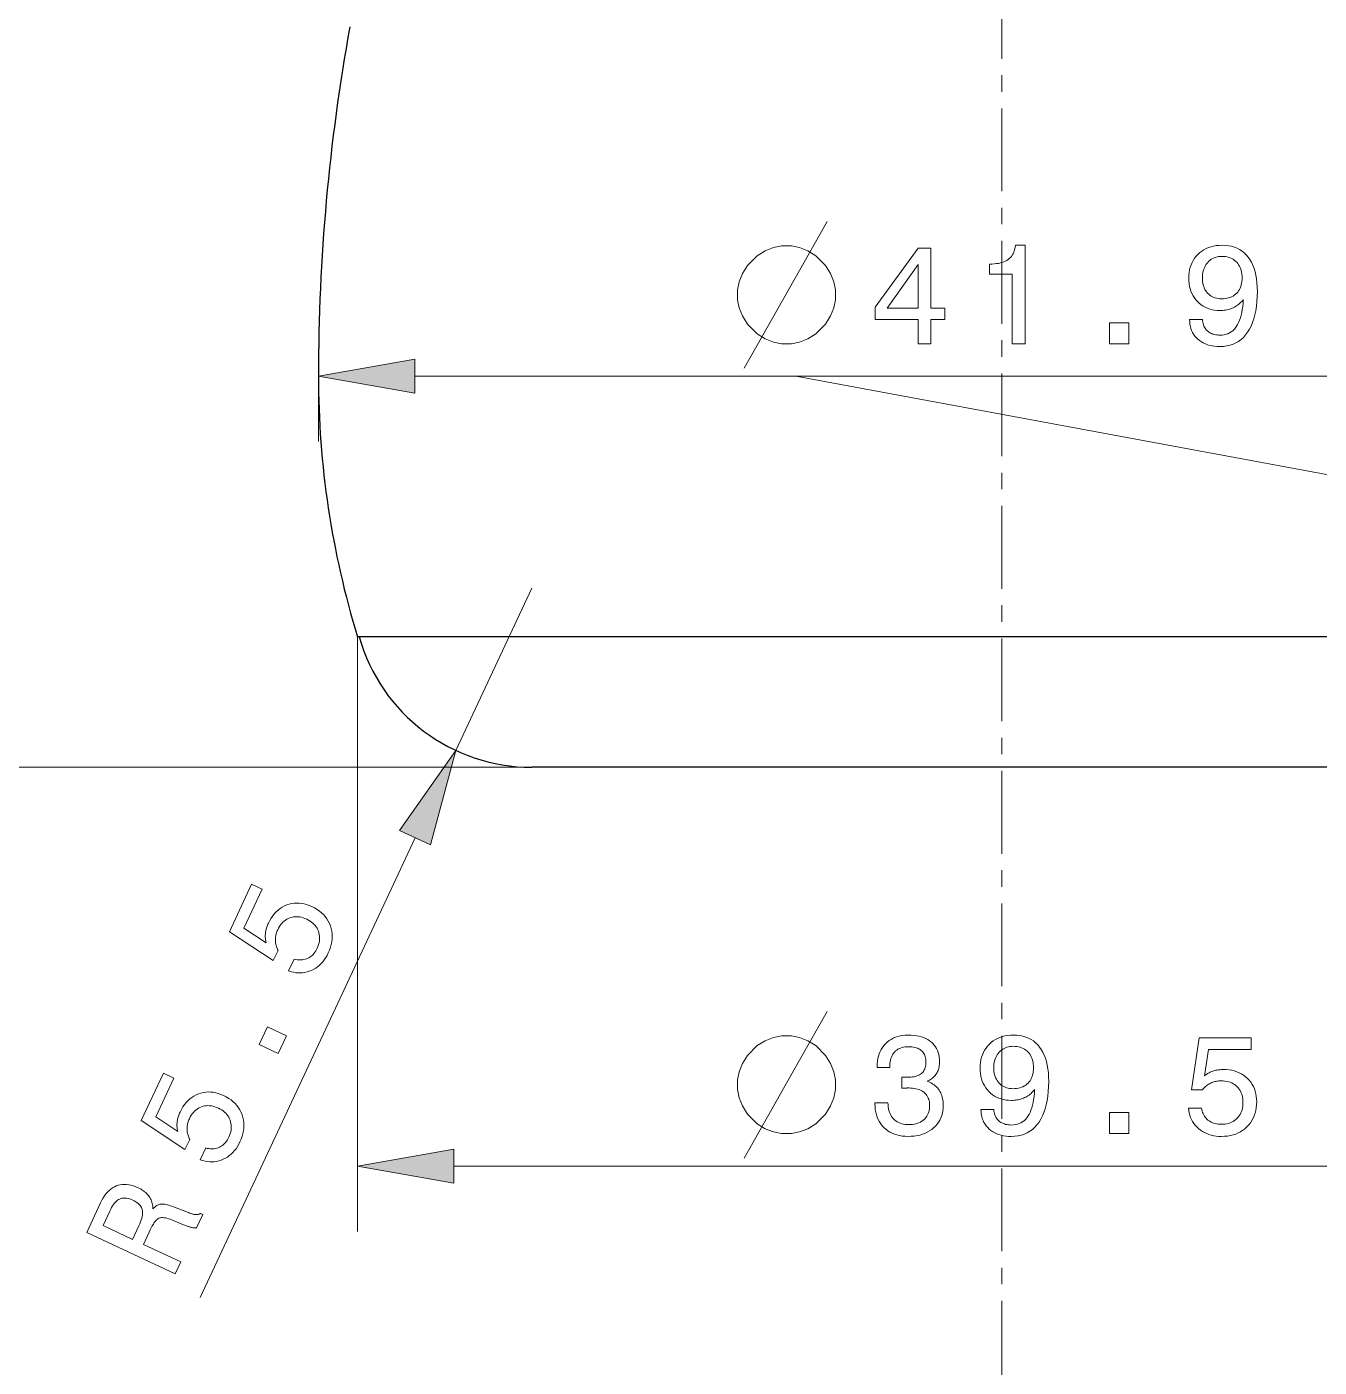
# Model space of a CAD drawing. Header units: millimetres. Extents: x 5 to 286, y 5 to 409.
# Drawn here: x 80.57 to 120.2, y 85.51 to 126.62 of the extents above; entities that cross this region are included whole.
import ezdxf

# ---------------------------------------------------------------- set-up
doc = ezdxf.new("R2010")
doc.units = ezdxf.units.MM
doc.header["$LTSCALE"] = 0.2
doc.linetypes.add('CENTERX2', pattern=[20.32, 12.7, -2.54, 2.54, -2.54])
doc.layers.add('CENTERLINE', color=4, linetype='CENTERX2')
doc.layers.add('DIMENSIONS', color=2, linetype='Continuous')
doc.layers.add('OUTLINE', color=7, linetype='Continuous', lineweight=25)

msp = doc.modelspace()

# ---------------------------------------------------------------- linework, layer by layer
at = {"layer": 'CENTERLINE', "lineweight": 13}
msp.add_line((110.464, 351.702), (110.464, 69.666), dxfattribs=at)
at = {"layer": 'DIMENSIONS', "lineweight": 13, "ltscale": 0.050157}
msp.add_line((89.514, 115.907), (89.514, 113.9), dxfattribs=at)
at = {"layer": 'DIMENSIONS', "lineweight": 13}
for p, q in [((92.468, 115.9), (128.459, 115.9)), ((104.147, 115.907), (130.958, 110.94)), ((96.055, 103.907), (63.463, 103.907)), ((93.668, 91.672), (127.259, 91.672))]:
    msp.add_line(p, q, dxfattribs=at)
at = {"layer": 'DIMENSIONS', "lineweight": 13, "ltscale": 0.1375}
msp.add_line((96.055, 109.407), (93.727, 104.424), dxfattribs=at)
at = {"layer": 'DIMENSIONS', "lineweight": 13, "ltscale": 0.455856}
msp.add_line((90.714, 107.907), (90.714, 89.672), dxfattribs=at)
at = {"layer": 'DIMENSIONS', "lineweight": 13, "ltscale": 0.389155}
msp.add_line((92.476, 101.747), (85.886, 87.645), dxfattribs=at)
at = {"layer": 'DIMENSIONS', "lineweight": 13}
for points in [[(102.565, 116.15), (104.265, 119.15), (105.115, 120.65)], [(102.565, 91.922), (104.265, 94.922), (105.115, 96.422)]]:
    msp.add_lwpolyline(points, dxfattribs=at)
for points in [[(104.015, 119.9), (103.715, 119.9), (103.465, 119.85), (103.215, 119.75), (102.965, 119.6), (102.665, 119.3), (102.515, 119.05), (102.415, 118.8), (102.365, 118.55), (102.365, 118.25), (102.415, 118), (102.515, 117.75), (102.665, 117.5), (102.965, 117.2), (103.215, 117.05), (103.465, 116.95), (103.715, 116.9), (104.015, 116.9), (104.265, 116.95), (104.515, 117.05), (104.765, 117.2), (105.065, 117.5), (105.215, 117.75), (105.315, 118), (105.365, 118.25), (105.365, 118.55), (105.315, 118.8), (105.215, 119.05), (105.065, 119.3), (104.765, 119.6), (104.515, 119.75), (104.265, 119.85)], [(107.902, 116.9), (107.902, 117.642), (106.584, 117.642), (106.584, 118.022), (107.898, 119.833), (108.29, 119.833), (108.29, 117.988), (108.718, 117.988), (108.718, 117.642), (108.29, 117.642), (108.29, 116.9)], [(110.786, 116.9), (110.786, 119.034), (110.086, 119.034), (110.086, 119.34), (110.161, 119.342), (110.232, 119.347), (110.3, 119.355), (110.363, 119.365), (110.422, 119.378), (110.478, 119.394), (110.529, 119.412), (110.576, 119.433), (110.62, 119.456), (110.659, 119.482), (110.695, 119.511), (110.728, 119.543), (110.759, 119.578), (110.786, 119.617), (110.81, 119.659), (110.831, 119.705), (110.849, 119.753), (110.864, 119.805), (110.876, 119.861), (110.885, 119.919), (111.178, 119.919), (111.178, 116.9)], [(116.223, 117.642), (116.619, 117.642), (116.623, 117.598), (116.629, 117.556), (116.638, 117.516), (116.649, 117.478), (116.663, 117.442), (116.679, 117.407), (116.699, 117.375), (116.721, 117.345), (116.745, 117.317), (116.772, 117.29), (116.802, 117.266), (116.833, 117.245), (116.867, 117.226), (116.902, 117.209), (116.94, 117.196), (116.98, 117.184), (117.022, 117.175), (117.065, 117.169), (117.111, 117.165), (117.159, 117.164), (117.223, 117.167), (117.284, 117.175), (117.343, 117.188), (117.398, 117.207), (117.449, 117.231), (117.498, 117.261), (117.544, 117.296), (117.587, 117.336), (117.626, 117.382), (117.663, 117.433), (117.696, 117.489), (117.727, 117.551), (117.755, 117.619), (117.78, 117.693), (117.802, 117.772), (117.821, 117.857), (117.837, 117.947), (117.85, 118.043), (117.86, 118.145), (117.867, 118.252), (117.842, 118.22), (117.815, 118.189), (117.787, 118.16), (117.757, 118.133), (117.727, 118.107), (117.696, 118.083), (117.663, 118.061), (117.63, 118.04), (117.595, 118.021), (117.56, 118.003), (117.523, 117.987), (117.485, 117.973), (117.447, 117.96), (117.408, 117.949), (117.368, 117.94), (117.327, 117.932), (117.285, 117.926), (117.243, 117.922), (117.199, 117.919), (117.155, 117.919), (117.071, 117.921), (116.991, 117.93), (116.914, 117.943), (116.84, 117.962), (116.769, 117.987), (116.701, 118.017), (116.637, 118.052), (116.576, 118.093), (116.518, 118.14), (116.463, 118.192), (116.413, 118.248), (116.368, 118.308), (116.328, 118.371), (116.293, 118.438), (116.264, 118.508), (116.24, 118.582), (116.222, 118.659), (116.208, 118.74), (116.2, 118.824), (116.198, 118.912), (116.201, 119), (116.209, 119.084), (116.223, 119.166), (116.243, 119.244), (116.268, 119.318), (116.299, 119.389), (116.336, 119.457), (116.378, 119.521), (116.426, 119.582), (116.479, 119.64), (116.537, 119.693), (116.599, 119.741), (116.664, 119.782), (116.732, 119.819), (116.804, 119.85), (116.879, 119.875), (116.958, 119.894), (117.041, 119.908), (117.127, 119.917), (117.216, 119.919), (117.319, 119.916), (117.416, 119.905), (117.509, 119.887), (117.597, 119.861), (117.68, 119.828), (117.757, 119.788), (117.831, 119.741), (117.899, 119.686), (117.962, 119.624), (118.02, 119.555), (118.073, 119.478), (118.121, 119.396), (118.163, 119.307), (118.199, 119.211), (118.23, 119.109), (118.255, 119.001), (118.274, 118.886), (118.288, 118.765), (118.297, 118.637), (118.3, 118.503), (118.297, 118.344), (118.288, 118.193), (118.273, 118.049), (118.252, 117.913), (118.225, 117.784), (118.193, 117.663), (118.154, 117.549), (118.109, 117.443), (118.059, 117.344), (118.002, 117.252), (117.94, 117.169), (117.873, 117.095), (117.801, 117.029), (117.724, 116.972), (117.642, 116.924), (117.555, 116.884), (117.462, 116.853), (117.365, 116.831), (117.262, 116.818), (117.155, 116.814), (117.071, 116.816), (116.991, 116.823), (116.915, 116.834), (116.842, 116.85), (116.772, 116.87), (116.706, 116.895), (116.643, 116.924), (116.584, 116.958), (116.528, 116.997), (116.476, 117.04), (116.428, 117.086), (116.385, 117.136), (116.347, 117.189), (116.314, 117.244), (116.286, 117.303), (116.263, 117.365), (116.246, 117.43), (116.233, 117.498), (116.226, 117.569)], [(106.947, 117.988), (107.902, 117.988), (107.902, 119.331)], [(116.615, 118.916), (116.617, 118.859), (116.622, 118.804), (116.63, 118.752), (116.641, 118.702), (116.655, 118.654), (116.673, 118.609), (116.694, 118.566), (116.718, 118.525), (116.746, 118.487), (116.776, 118.451), (116.81, 118.418), (116.845, 118.388), (116.883, 118.362), (116.922, 118.34), (116.964, 118.321), (117.008, 118.305), (117.053, 118.293), (117.101, 118.284), (117.151, 118.279), (117.203, 118.277), (117.261, 118.279), (117.316, 118.284), (117.369, 118.293), (117.419, 118.305), (117.467, 118.32), (117.512, 118.339), (117.554, 118.361), (117.594, 118.387), (117.631, 118.416), (117.666, 118.449), (117.698, 118.485), (117.726, 118.523), (117.752, 118.563), (117.773, 118.607), (117.792, 118.653), (117.807, 118.701), (117.819, 118.752), (117.827, 118.805), (117.832, 118.861), (117.834, 118.92), (117.832, 118.979), (117.827, 119.036), (117.819, 119.09), (117.807, 119.141), (117.792, 119.191), (117.773, 119.237), (117.752, 119.282), (117.726, 119.323), (117.698, 119.363), (117.666, 119.4), (117.631, 119.434), (117.594, 119.464), (117.555, 119.491), (117.514, 119.514), (117.47, 119.533), (117.424, 119.549), (117.375, 119.562), (117.324, 119.571), (117.271, 119.576), (117.216, 119.578), (117.163, 119.576), (117.112, 119.571), (117.063, 119.561), (117.017, 119.549), (116.972, 119.532), (116.93, 119.512), (116.889, 119.488), (116.851, 119.461), (116.815, 119.43), (116.781, 119.395), (116.749, 119.358), (116.721, 119.318), (116.696, 119.276), (116.675, 119.231), (116.657, 119.184), (116.642, 119.135), (116.63, 119.084), (116.622, 119.03), (116.617, 118.974)], [(113.763, 116.9), (113.763, 117.543), (114.359, 117.543), (114.359, 116.9)], [(92.468, 116.421), (89.514, 115.9), (92.468, 115.379)], [(92.948, 101.527), (93.727, 104.424), (92.004, 101.968)], [(88.601, 97.663), (88.77, 98.026), (88.815, 98.014), (88.859, 98.006), (88.903, 98), (88.945, 97.998), (88.987, 97.998), (89.028, 98.002), (89.068, 98.009), (89.108, 98.019), (89.146, 98.032), (89.184, 98.048), (89.221, 98.067), (89.255, 98.089), (89.289, 98.113), (89.32, 98.14), (89.35, 98.17), (89.379, 98.203), (89.405, 98.238), (89.43, 98.276), (89.454, 98.317), (89.475, 98.36), (89.499, 98.414), (89.518, 98.468), (89.532, 98.521), (89.543, 98.574), (89.549, 98.626), (89.551, 98.677), (89.548, 98.728), (89.541, 98.778), (89.53, 98.828), (89.514, 98.877), (89.495, 98.924), (89.472, 98.97), (89.445, 99.013), (89.414, 99.053), (89.38, 99.091), (89.342, 99.127), (89.301, 99.161), (89.256, 99.192), (89.207, 99.221), (89.155, 99.247), (89.1, 99.271), (89.045, 99.291), (88.992, 99.306), (88.939, 99.316), (88.887, 99.323), (88.835, 99.325), (88.785, 99.322), (88.735, 99.316), (88.685, 99.305), (88.637, 99.289), (88.59, 99.27), (88.545, 99.247), (88.502, 99.22), (88.462, 99.189), (88.424, 99.155), (88.388, 99.116), (88.354, 99.074), (88.322, 99.028), (88.293, 98.978), (88.266, 98.925), (88.252, 98.893), (88.24, 98.861), (88.229, 98.83), (88.219, 98.798), (88.211, 98.766), (88.205, 98.734), (88.2, 98.702), (88.196, 98.67), (88.194, 98.638), (88.194, 98.606), (88.195, 98.574), (88.198, 98.542), (88.202, 98.51), (88.208, 98.479), (88.215, 98.447), (88.224, 98.416), (88.234, 98.384), (88.246, 98.353), (88.26, 98.322), (88.275, 98.29), (88.129, 97.979), (86.789, 98.866), (87.467, 100.318), (87.788, 100.168), (87.232, 98.978), (87.913, 98.527), (87.905, 98.555), (87.899, 98.583), (87.894, 98.611), (87.89, 98.64), (87.887, 98.669), (87.885, 98.698), (87.884, 98.727), (87.885, 98.757), (87.887, 98.788), (87.889, 98.818), (87.893, 98.849), (87.899, 98.88), (87.905, 98.911), (87.912, 98.942), (87.921, 98.973), (87.93, 99.004), (87.941, 99.035), (87.953, 99.066), (87.966, 99.097), (87.98, 99.129), (88.021, 99.209), (88.065, 99.285), (88.113, 99.354), (88.164, 99.419), (88.218, 99.477), (88.276, 99.53), (88.338, 99.577), (88.403, 99.619), (88.471, 99.655), (88.543, 99.686), (88.617, 99.71), (88.691, 99.728), (88.766, 99.74), (88.842, 99.745), (88.919, 99.743), (88.996, 99.735), (89.075, 99.72), (89.153, 99.699), (89.233, 99.671), (89.313, 99.636), (89.396, 99.595), (89.473, 99.549), (89.544, 99.499), (89.609, 99.445), (89.669, 99.388), (89.723, 99.327), (89.771, 99.261), (89.813, 99.192), (89.849, 99.119), (89.88, 99.042), (89.905, 98.963), (89.922, 98.883), (89.933, 98.802), (89.937, 98.72), (89.934, 98.638), (89.924, 98.555), (89.908, 98.471), (89.884, 98.386), (89.854, 98.301), (89.817, 98.214), (89.779, 98.14), (89.739, 98.07), (89.695, 98.005), (89.648, 97.944), (89.598, 97.888), (89.545, 97.837), (89.489, 97.791), (89.43, 97.749), (89.368, 97.711), (89.302, 97.679), (89.235, 97.651), (89.167, 97.629), (89.098, 97.614), (89.029, 97.603), (88.959, 97.599), (88.889, 97.6), (88.818, 97.607), (88.746, 97.62), (88.674, 97.639)], [(88.282, 95.134), (87.699, 95.406), (87.952, 95.947), (88.534, 95.674)], [(104.015, 95.672), (103.715, 95.672), (103.465, 95.622), (103.215, 95.522), (102.965, 95.372), (102.665, 95.072), (102.515, 94.822), (102.415, 94.572), (102.365, 94.322), (102.365, 94.022), (102.415, 93.772), (102.515, 93.522), (102.665, 93.272), (102.965, 92.972), (103.215, 92.822), (103.465, 92.722), (103.715, 92.672), (104.015, 92.672), (104.265, 92.722), (104.515, 92.822), (104.765, 92.972), (105.065, 93.272), (105.215, 93.522), (105.315, 93.772), (105.365, 94.022), (105.365, 94.322), (105.315, 94.572), (105.215, 94.822), (105.065, 95.072), (104.765, 95.372), (104.515, 95.522), (104.265, 95.622)], [(106.576, 93.613), (106.974, 93.613), (106.977, 93.551), (106.983, 93.492), (106.993, 93.436), (107.005, 93.382), (107.021, 93.332), (107.04, 93.284), (107.062, 93.24), (107.088, 93.198), (107.116, 93.159), (107.148, 93.123), (107.183, 93.089), (107.221, 93.06), (107.261, 93.034), (107.304, 93.011), (107.349, 92.992), (107.397, 92.976), (107.448, 92.964), (107.502, 92.956), (107.558, 92.95), (107.617, 92.949), (107.675, 92.95), (107.73, 92.955), (107.783, 92.963), (107.833, 92.974), (107.881, 92.988), (107.926, 93.006), (107.969, 93.026), (108.009, 93.05), (108.047, 93.077), (108.082, 93.107), (108.114, 93.14), (108.143, 93.175), (108.169, 93.212), (108.191, 93.252), (108.209, 93.294), (108.225, 93.339), (108.237, 93.386), (108.245, 93.435), (108.25, 93.487), (108.252, 93.541), (108.25, 93.59), (108.245, 93.637), (108.237, 93.682), (108.225, 93.724), (108.21, 93.764), (108.191, 93.802), (108.17, 93.838), (108.145, 93.872), (108.116, 93.903), (108.084, 93.932), (108.049, 93.959), (108.012, 93.983), (107.971, 94.004), (107.928, 94.022), (107.883, 94.037), (107.834, 94.05), (107.783, 94.06), (107.729, 94.067), (107.672, 94.071), (107.613, 94.072), (107.605, 94.072), (107.596, 94.072), (107.587, 94.072), (107.579, 94.072), (107.57, 94.072), (107.561, 94.072), (107.552, 94.071), (107.543, 94.071), (107.534, 94.071), (107.524, 94.07), (107.515, 94.07), (107.505, 94.069), (107.494, 94.069), (107.483, 94.068), (107.471, 94.068), (107.458, 94.067), (107.445, 94.066), (107.431, 94.065), (107.417, 94.065), (107.402, 94.064), (107.402, 94.403), (107.411, 94.403), (107.421, 94.402), (107.43, 94.402), (107.439, 94.402), (107.448, 94.401), (107.456, 94.401), (107.465, 94.401), (107.474, 94.401), (107.482, 94.4), (107.491, 94.4), (107.499, 94.4), (107.507, 94.4), (107.515, 94.4), (107.523, 94.399), (107.531, 94.399), (107.539, 94.399), (107.547, 94.399), (107.554, 94.399), (107.562, 94.399), (107.569, 94.399), (107.625, 94.4), (107.679, 94.404), (107.73, 94.409), (107.777, 94.417), (107.822, 94.428), (107.864, 94.44), (107.902, 94.455), (107.938, 94.473), (107.97, 94.492), (108, 94.514), (108.027, 94.538), (108.05, 94.565), (108.071, 94.594), (108.09, 94.625), (108.105, 94.659), (108.118, 94.695), (108.127, 94.734), (108.134, 94.775), (108.139, 94.819), (108.14, 94.865), (108.139, 94.909), (108.135, 94.952), (108.128, 94.992), (108.118, 95.03), (108.106, 95.066), (108.091, 95.1), (108.073, 95.132), (108.053, 95.162), (108.03, 95.189), (108.004, 95.215), (107.976, 95.238), (107.945, 95.259), (107.912, 95.277), (107.876, 95.293), (107.838, 95.307), (107.798, 95.318), (107.755, 95.326), (107.71, 95.332), (107.663, 95.336), (107.613, 95.337), (107.557, 95.336), (107.504, 95.331), (107.453, 95.323), (107.406, 95.311), (107.361, 95.297), (107.319, 95.279), (107.279, 95.258), (107.243, 95.233), (107.209, 95.206), (107.178, 95.175), (107.149, 95.141), (107.124, 95.104), (107.102, 95.064), (107.083, 95.021), (107.066, 94.975), (107.053, 94.925), (107.042, 94.873), (107.035, 94.818), (107.031, 94.76), (107.029, 94.698), (106.645, 94.698), (106.645, 94.728), (106.648, 94.814), (106.656, 94.897), (106.668, 94.976), (106.686, 95.052), (106.709, 95.124), (106.738, 95.192), (106.771, 95.257), (106.809, 95.318), (106.853, 95.376), (106.901, 95.43), (106.955, 95.48), (107.011, 95.524), (107.071, 95.563), (107.135, 95.597), (107.202, 95.626), (107.273, 95.65), (107.347, 95.668), (107.425, 95.681), (107.507, 95.689), (107.592, 95.691), (107.682, 95.689), (107.768, 95.683), (107.849, 95.672), (107.927, 95.657), (108, 95.638), (108.069, 95.615), (108.134, 95.587), (108.195, 95.555), (108.252, 95.519), (108.305, 95.478), (108.353, 95.434), (108.396, 95.387), (108.434, 95.336), (108.466, 95.281), (108.494, 95.223), (108.517, 95.162), (108.535, 95.098), (108.547, 95.03), (108.555, 94.959), (108.558, 94.884), (108.557, 94.841), (108.554, 94.8), (108.549, 94.759), (108.542, 94.72), (108.534, 94.683), (108.523, 94.646), (108.511, 94.611), (108.496, 94.577), (108.48, 94.544), (108.462, 94.513), (108.441, 94.483), (108.42, 94.454), (108.396, 94.427), (108.37, 94.402), (108.343, 94.377), (108.313, 94.355), (108.282, 94.334), (108.249, 94.314), (108.215, 94.296), (108.178, 94.279), (108.225, 94.26), (108.27, 94.24), (108.313, 94.217), (108.353, 94.192), (108.391, 94.166), (108.427, 94.137), (108.46, 94.106), (108.491, 94.074), (108.52, 94.039), (108.546, 94.003), (108.57, 93.964), (108.591, 93.924), (108.61, 93.882), (108.626, 93.839), (108.64, 93.793), (108.651, 93.746), (108.66, 93.698), (108.666, 93.647), (108.67, 93.595), (108.671, 93.541), (108.668, 93.456), (108.66, 93.375), (108.645, 93.297), (108.624, 93.223), (108.598, 93.152), (108.565, 93.084), (108.527, 93.02), (108.482, 92.959), (108.432, 92.901), (108.376, 92.847), (108.315, 92.798), (108.25, 92.753), (108.182, 92.714), (108.109, 92.68), (108.033, 92.651), (107.952, 92.628), (107.868, 92.61), (107.78, 92.596), (107.688, 92.589), (107.592, 92.586), (107.501, 92.589), (107.414, 92.597), (107.331, 92.61), (107.251, 92.63), (107.175, 92.654), (107.103, 92.684), (107.035, 92.719), (106.97, 92.76), (106.909, 92.806), (106.852, 92.858), (106.799, 92.914), (106.753, 92.974), (106.711, 93.037), (106.675, 93.105), (106.645, 93.175), (106.62, 93.25), (106.601, 93.328), (106.587, 93.409), (106.579, 93.494), (106.576, 93.583)], [(109.827, 93.415), (110.223, 93.415), (110.226, 93.37), (110.232, 93.328), (110.241, 93.288), (110.253, 93.25), (110.266, 93.214), (110.283, 93.179), (110.302, 93.147), (110.324, 93.117), (110.349, 93.089), (110.376, 93.062), (110.405, 93.038), (110.437, 93.017), (110.47, 92.998), (110.506, 92.981), (110.544, 92.968), (110.583, 92.956), (110.625, 92.947), (110.669, 92.941), (110.715, 92.937), (110.763, 92.936), (110.827, 92.939), (110.888, 92.947), (110.946, 92.96), (111.001, 92.979), (111.053, 93.003), (111.102, 93.033), (111.148, 93.068), (111.19, 93.108), (111.23, 93.154), (111.267, 93.205), (111.3, 93.261), (111.331, 93.324), (111.358, 93.391), (111.383, 93.465), (111.405, 93.544), (111.424, 93.629), (111.44, 93.719), (111.453, 93.815), (111.464, 93.917), (111.471, 94.024), (111.445, 93.992), (111.418, 93.961), (111.39, 93.932), (111.361, 93.905), (111.331, 93.879), (111.3, 93.855), (111.267, 93.833), (111.234, 93.812), (111.199, 93.793), (111.163, 93.775), (111.127, 93.759), (111.089, 93.745), (111.051, 93.732), (111.011, 93.721), (110.971, 93.712), (110.931, 93.704), (110.889, 93.698), (110.846, 93.694), (110.803, 93.692), (110.758, 93.691), (110.675, 93.693), (110.595, 93.702), (110.517, 93.715), (110.443, 93.734), (110.373, 93.759), (110.305, 93.789), (110.241, 93.824), (110.18, 93.865), (110.122, 93.912), (110.067, 93.964), (110.017, 94.02), (109.971, 94.08), (109.932, 94.143), (109.897, 94.21), (109.868, 94.28), (109.844, 94.354), (109.825, 94.431), (109.812, 94.512), (109.804, 94.596), (109.801, 94.684), (109.804, 94.772), (109.813, 94.857), (109.827, 94.938), (109.846, 95.016), (109.872, 95.09), (109.903, 95.161), (109.939, 95.229), (109.981, 95.294), (110.029, 95.354), (110.083, 95.412), (110.141, 95.465), (110.202, 95.513), (110.267, 95.555), (110.336, 95.591), (110.408, 95.622), (110.483, 95.647), (110.562, 95.666), (110.644, 95.68), (110.73, 95.689), (110.82, 95.691), (110.922, 95.688), (111.02, 95.677), (111.112, 95.659), (111.2, 95.633), (111.283, 95.6), (111.361, 95.56), (111.434, 95.513), (111.502, 95.458), (111.566, 95.396), (111.624, 95.327), (111.677, 95.251), (111.724, 95.168), (111.766, 95.079), (111.803, 94.983), (111.833, 94.881), (111.859, 94.773), (111.878, 94.658), (111.892, 94.537), (111.9, 94.409), (111.903, 94.275), (111.9, 94.116), (111.891, 93.965), (111.877, 93.821), (111.856, 93.685), (111.829, 93.556), (111.796, 93.435), (111.758, 93.321), (111.713, 93.215), (111.662, 93.116), (111.606, 93.024), (111.544, 92.941), (111.477, 92.867), (111.405, 92.801), (111.328, 92.744), (111.245, 92.696), (111.158, 92.656), (111.066, 92.625), (110.968, 92.604), (110.866, 92.59), (110.758, 92.586), (110.675, 92.588), (110.595, 92.595), (110.519, 92.606), (110.445, 92.622), (110.376, 92.642), (110.31, 92.667), (110.247, 92.697), (110.188, 92.73), (110.132, 92.769), (110.08, 92.812), (110.032, 92.858), (109.989, 92.908), (109.951, 92.961), (109.918, 93.016), (109.89, 93.075), (109.867, 93.137), (109.849, 93.202), (109.837, 93.27), (109.829, 93.341)], [(116.189, 93.455), (116.59, 93.455), (116.598, 93.409), (116.609, 93.365), (116.622, 93.323), (116.638, 93.284), (116.657, 93.246), (116.677, 93.211), (116.7, 93.177), (116.726, 93.146), (116.754, 93.116), (116.785, 93.089), (116.818, 93.064), (116.852, 93.041), (116.888, 93.022), (116.926, 93.004), (116.966, 92.99), (117.007, 92.978), (117.051, 92.969), (117.096, 92.962), (117.142, 92.958), (117.191, 92.957), (117.25, 92.959), (117.307, 92.964), (117.361, 92.974), (117.413, 92.986), (117.463, 93.003), (117.51, 93.023), (117.555, 93.047), (117.597, 93.074), (117.638, 93.106), (117.676, 93.14), (117.71, 93.178), (117.742, 93.218), (117.769, 93.261), (117.793, 93.306), (117.813, 93.353), (117.83, 93.402), (117.842, 93.454), (117.852, 93.508), (117.857, 93.565), (117.859, 93.623), (117.857, 93.683), (117.852, 93.741), (117.843, 93.795), (117.83, 93.848), (117.814, 93.898), (117.794, 93.945), (117.77, 93.99), (117.743, 94.033), (117.712, 94.073), (117.678, 94.11), (117.64, 94.145), (117.6, 94.176), (117.558, 94.203), (117.513, 94.226), (117.465, 94.246), (117.415, 94.263), (117.363, 94.275), (117.308, 94.284), (117.251, 94.29), (117.191, 94.292), (117.156, 94.291), (117.122, 94.289), (117.088, 94.285), (117.056, 94.28), (117.023, 94.274), (116.992, 94.266), (116.961, 94.257), (116.93, 94.247), (116.9, 94.235), (116.871, 94.222), (116.843, 94.207), (116.815, 94.191), (116.788, 94.174), (116.762, 94.156), (116.736, 94.136), (116.711, 94.114), (116.687, 94.092), (116.664, 94.067), (116.641, 94.042), (116.619, 94.015), (116.276, 94.015), (116.512, 95.605), (118.114, 95.605), (118.114, 95.251), (116.801, 95.251), (116.68, 94.443), (116.702, 94.462), (116.725, 94.479), (116.749, 94.496), (116.773, 94.512), (116.798, 94.527), (116.824, 94.541), (116.85, 94.554), (116.877, 94.566), (116.906, 94.577), (116.935, 94.588), (116.964, 94.597), (116.994, 94.606), (117.025, 94.613), (117.056, 94.619), (117.088, 94.625), (117.12, 94.629), (117.153, 94.633), (117.186, 94.635), (117.22, 94.637), (117.254, 94.637), (117.344, 94.635), (117.431, 94.626), (117.515, 94.613), (117.594, 94.593), (117.671, 94.569), (117.743, 94.539), (117.812, 94.503), (117.877, 94.462), (117.939, 94.415), (117.997, 94.363), (118.051, 94.307), (118.098, 94.247), (118.141, 94.183), (118.177, 94.117), (118.208, 94.046), (118.233, 93.973), (118.253, 93.896), (118.267, 93.815), (118.276, 93.732), (118.279, 93.644), (118.276, 93.552), (118.267, 93.463), (118.252, 93.377), (118.231, 93.295), (118.204, 93.217), (118.171, 93.142), (118.132, 93.071), (118.088, 93.003), (118.037, 92.939), (117.98, 92.879), (117.919, 92.823), (117.854, 92.774), (117.785, 92.73), (117.713, 92.691), (117.637, 92.659), (117.557, 92.633), (117.474, 92.612), (117.388, 92.598), (117.297, 92.589), (117.203, 92.586), (117.12, 92.588), (117.04, 92.596), (116.962, 92.608), (116.887, 92.624), (116.816, 92.646), (116.747, 92.672), (116.681, 92.703), (116.618, 92.739), (116.558, 92.78), (116.5, 92.825), (116.447, 92.875), (116.398, 92.927), (116.355, 92.982), (116.316, 93.041), (116.283, 93.102), (116.254, 93.167), (116.231, 93.234), (116.212, 93.305), (116.198, 93.378)], [(110.219, 94.688), (110.22, 94.631), (110.225, 94.576), (110.233, 94.524), (110.245, 94.474), (110.259, 94.426), (110.277, 94.381), (110.298, 94.338), (110.322, 94.297), (110.349, 94.259), (110.38, 94.223), (110.413, 94.19), (110.449, 94.16), (110.486, 94.134), (110.526, 94.112), (110.567, 94.093), (110.611, 94.077), (110.657, 94.065), (110.705, 94.056), (110.755, 94.051), (110.807, 94.049), (110.865, 94.051), (110.92, 94.056), (110.973, 94.065), (111.023, 94.077), (111.07, 94.092), (111.115, 94.111), (111.158, 94.133), (111.198, 94.159), (111.235, 94.188), (111.27, 94.221), (111.302, 94.257), (111.33, 94.295), (111.355, 94.335), (111.377, 94.379), (111.395, 94.425), (111.411, 94.473), (111.422, 94.524), (111.431, 94.577), (111.436, 94.634), (111.437, 94.692), (111.436, 94.751), (111.431, 94.808), (111.422, 94.862), (111.411, 94.914), (111.395, 94.963), (111.377, 95.009), (111.355, 95.054), (111.33, 95.096), (111.302, 95.135), (111.27, 95.172), (111.235, 95.206), (111.198, 95.236), (111.159, 95.263), (111.117, 95.286), (111.073, 95.305), (111.027, 95.321), (110.979, 95.334), (110.928, 95.343), (110.875, 95.348), (110.82, 95.35), (110.767, 95.348), (110.716, 95.343), (110.667, 95.333), (110.62, 95.321), (110.576, 95.304), (110.533, 95.284), (110.493, 95.261), (110.455, 95.233), (110.418, 95.202), (110.384, 95.168), (110.353, 95.13), (110.325, 95.09), (110.3, 95.048), (110.278, 95.003), (110.26, 94.956), (110.245, 94.907), (110.234, 94.856), (110.225, 94.802), (110.22, 94.746)], [(85.893, 91.869), (86.062, 92.231), (86.107, 92.22), (86.151, 92.211), (86.195, 92.205), (86.237, 92.203), (86.279, 92.204), (86.32, 92.207), (86.36, 92.214), (86.4, 92.224), (86.438, 92.237), (86.476, 92.253), (86.513, 92.272), (86.548, 92.294), (86.581, 92.318), (86.612, 92.346), (86.642, 92.375), (86.671, 92.408), (86.697, 92.443), (86.722, 92.481), (86.746, 92.522), (86.767, 92.565), (86.791, 92.619), (86.81, 92.673), (86.824, 92.726), (86.835, 92.779), (86.841, 92.831), (86.843, 92.882), (86.84, 92.933), (86.833, 92.983), (86.822, 93.033), (86.806, 93.082), (86.787, 93.13), (86.764, 93.175), (86.737, 93.218), (86.706, 93.258), (86.672, 93.297), (86.634, 93.332), (86.593, 93.366), (86.548, 93.397), (86.499, 93.426), (86.447, 93.453), (86.392, 93.476), (86.337, 93.496), (86.284, 93.511), (86.231, 93.521), (86.179, 93.528), (86.127, 93.53), (86.077, 93.527), (86.027, 93.521), (85.977, 93.51), (85.929, 93.495), (85.882, 93.475), (85.837, 93.452), (85.794, 93.425), (85.754, 93.394), (85.716, 93.36), (85.68, 93.321), (85.646, 93.279), (85.615, 93.233), (85.585, 93.184), (85.558, 93.13), (85.544, 93.098), (85.532, 93.067), (85.521, 93.035), (85.511, 93.003), (85.503, 92.971), (85.497, 92.939), (85.492, 92.907), (85.488, 92.875), (85.487, 92.843), (85.486, 92.811), (85.487, 92.779), (85.49, 92.747), (85.494, 92.716), (85.5, 92.684), (85.507, 92.652), (85.516, 92.621), (85.526, 92.589), (85.538, 92.558), (85.552, 92.527), (85.567, 92.496), (85.421, 92.184), (84.081, 93.071), (84.759, 94.523), (85.08, 94.373), (84.524, 93.183), (85.205, 92.732), (85.197, 92.76), (85.191, 92.788), (85.186, 92.816), (85.182, 92.845), (85.179, 92.874), (85.177, 92.903), (85.176, 92.933), (85.177, 92.963), (85.179, 92.993), (85.182, 93.023), (85.186, 93.054), (85.191, 93.085), (85.197, 93.116), (85.204, 93.147), (85.213, 93.178), (85.222, 93.209), (85.233, 93.24), (85.245, 93.271), (85.258, 93.302), (85.272, 93.334), (85.313, 93.415), (85.357, 93.49), (85.405, 93.56), (85.456, 93.624), (85.51, 93.682), (85.568, 93.735), (85.63, 93.782), (85.695, 93.824), (85.763, 93.86), (85.835, 93.891), (85.909, 93.916), (85.983, 93.933), (86.058, 93.945), (86.134, 93.95), (86.211, 93.948), (86.289, 93.94), (86.367, 93.925), (86.445, 93.904), (86.525, 93.876), (86.605, 93.842), (86.688, 93.8), (86.765, 93.754), (86.836, 93.704), (86.901, 93.651), (86.961, 93.593), (87.015, 93.532), (87.063, 93.466), (87.105, 93.397), (87.142, 93.324), (87.172, 93.247), (87.197, 93.168), (87.214, 93.088), (87.225, 93.007), (87.229, 92.926), (87.226, 92.843), (87.216, 92.76), (87.2, 92.676), (87.176, 92.591), (87.146, 92.506), (87.109, 92.419), (87.071, 92.345), (87.031, 92.275), (86.987, 92.21), (86.94, 92.149), (86.891, 92.094), (86.838, 92.042), (86.781, 91.996), (86.722, 91.954), (86.66, 91.916), (86.594, 91.884), (86.527, 91.856), (86.459, 91.835), (86.391, 91.819), (86.321, 91.809), (86.251, 91.804), (86.181, 91.805), (86.11, 91.813), (86.038, 91.825), (85.966, 91.844)], [(113.763, 92.672), (113.763, 93.315), (114.359, 93.315), (114.359, 92.672)], [(93.668, 92.193), (90.714, 91.672), (93.668, 91.151)], [(85.123, 88.374), (82.409, 89.642), (82.833, 90.549), (82.871, 90.627), (82.912, 90.698), (82.955, 90.764), (83, 90.825), (83.047, 90.88), (83.097, 90.929), (83.148, 90.972), (83.202, 91.01), (83.258, 91.042), (83.316, 91.068), (83.376, 91.089), (83.438, 91.103), (83.501, 91.112), (83.566, 91.115), (83.633, 91.112), (83.701, 91.103), (83.771, 91.089), (83.842, 91.068), (83.915, 91.042), (83.99, 91.009), (84.034, 90.988), (84.075, 90.965), (84.114, 90.941), (84.151, 90.916), (84.186, 90.89), (84.218, 90.863), (84.248, 90.834), (84.277, 90.805), (84.302, 90.774), (84.326, 90.742), (84.347, 90.709), (84.366, 90.674), (84.383, 90.639), (84.398, 90.603), (84.41, 90.565), (84.42, 90.527), (84.428, 90.487), (84.433, 90.447), (84.436, 90.405), (84.437, 90.363), (84.461, 90.387), (84.484, 90.409), (84.508, 90.429), (84.532, 90.447), (84.557, 90.463), (84.581, 90.476), (84.606, 90.488), (84.632, 90.497), (84.657, 90.504), (84.683, 90.508), (84.711, 90.511), (84.741, 90.511), (84.773, 90.508), (84.809, 90.504), (84.846, 90.497), (84.887, 90.487), (84.93, 90.475), (84.975, 90.461), (85.023, 90.445), (85.074, 90.426), (85.529, 90.248), (85.558, 90.237), (85.585, 90.227), (85.611, 90.219), (85.636, 90.211), (85.659, 90.204), (85.681, 90.198), (85.702, 90.194), (85.721, 90.19), (85.739, 90.188), (85.756, 90.186), (85.772, 90.186), (85.787, 90.186), (85.802, 90.188), (85.816, 90.19), (85.831, 90.193), (85.844, 90.197), (85.858, 90.202), (85.871, 90.208), (85.884, 90.215), (85.896, 90.223), (85.971, 90.188), (85.779, 89.778), (85.767, 89.777), (85.755, 89.776), (85.742, 89.777), (85.727, 89.777), (85.713, 89.779), (85.697, 89.781), (85.681, 89.784), (85.663, 89.787), (85.645, 89.791), (85.627, 89.795), (85.607, 89.8), (85.586, 89.806), (85.564, 89.813), (85.541, 89.82), (85.516, 89.828), (85.491, 89.837), (85.464, 89.846), (85.436, 89.857), (85.407, 89.868), (85.377, 89.879), (85.017, 90.024), (84.964, 90.044), (84.914, 90.061), (84.867, 90.075), (84.823, 90.085), (84.781, 90.092), (84.743, 90.096), (84.708, 90.096), (84.676, 90.093), (84.647, 90.087), (84.62, 90.077), (84.595, 90.063), (84.569, 90.042), (84.541, 90.015), (84.513, 89.981), (84.483, 89.941), (84.453, 89.894), (84.421, 89.842), (84.389, 89.782), (84.355, 89.717), (84.321, 89.645), (84.147, 89.272), (85.292, 88.737)], [(83.118, 90.293), (82.911, 89.85), (83.814, 89.428), (84.01, 89.846), (84.037, 89.908), (84.061, 89.968), (84.081, 90.024), (84.098, 90.078), (84.11, 90.129), (84.118, 90.177), (84.123, 90.222), (84.123, 90.264), (84.12, 90.303), (84.113, 90.34), (84.101, 90.374), (84.086, 90.408), (84.067, 90.44), (84.044, 90.47), (84.017, 90.5), (83.986, 90.528), (83.951, 90.555), (83.912, 90.581), (83.869, 90.606), (83.822, 90.629), (83.775, 90.65), (83.729, 90.667), (83.685, 90.68), (83.642, 90.689), (83.601, 90.695), (83.561, 90.697), (83.523, 90.695), (83.487, 90.689), (83.452, 90.679), (83.419, 90.666), (83.387, 90.649), (83.355, 90.627), (83.324, 90.601), (83.293, 90.57), (83.263, 90.535), (83.233, 90.496), (83.203, 90.452), (83.174, 90.403), (83.146, 90.35)]]:
    msp.add_lwpolyline(points, close=True, dxfattribs=at)
for points in [[(92.468, 116.421), (89.514, 115.9), (92.468, 116.421), (92.468, 115.379)], [(92.948, 101.527), (93.727, 104.424), (92.948, 101.527), (92.004, 101.968)], [(93.668, 92.193), (90.714, 91.672), (93.668, 92.193), (93.668, 91.151)]]:
    msp.add_solid(points, dxfattribs=at)
at = {"layer": 'OUTLINE', "lineweight": 30}
for p, q in [((130.214, 107.907), (90.714, 107.907)), ((130.164, 107.907), (90.764, 107.907)), ((124.872, 103.907), (96.055, 103.907))]:
    msp.add_line(p, q, dxfattribs=at)
for centre, radius, start, end in [((149.514, 115.907), 60, 169.71448, 180.00001), ((116.781, 115.907), 27.267, 180, 197.0615), ((96.055, 109.407), 5.5, 195.8267, 269.9999)]:
    msp.add_arc(centre, radius, start, end, dxfattribs=at)

doc.saveas('drawing.dxf')
